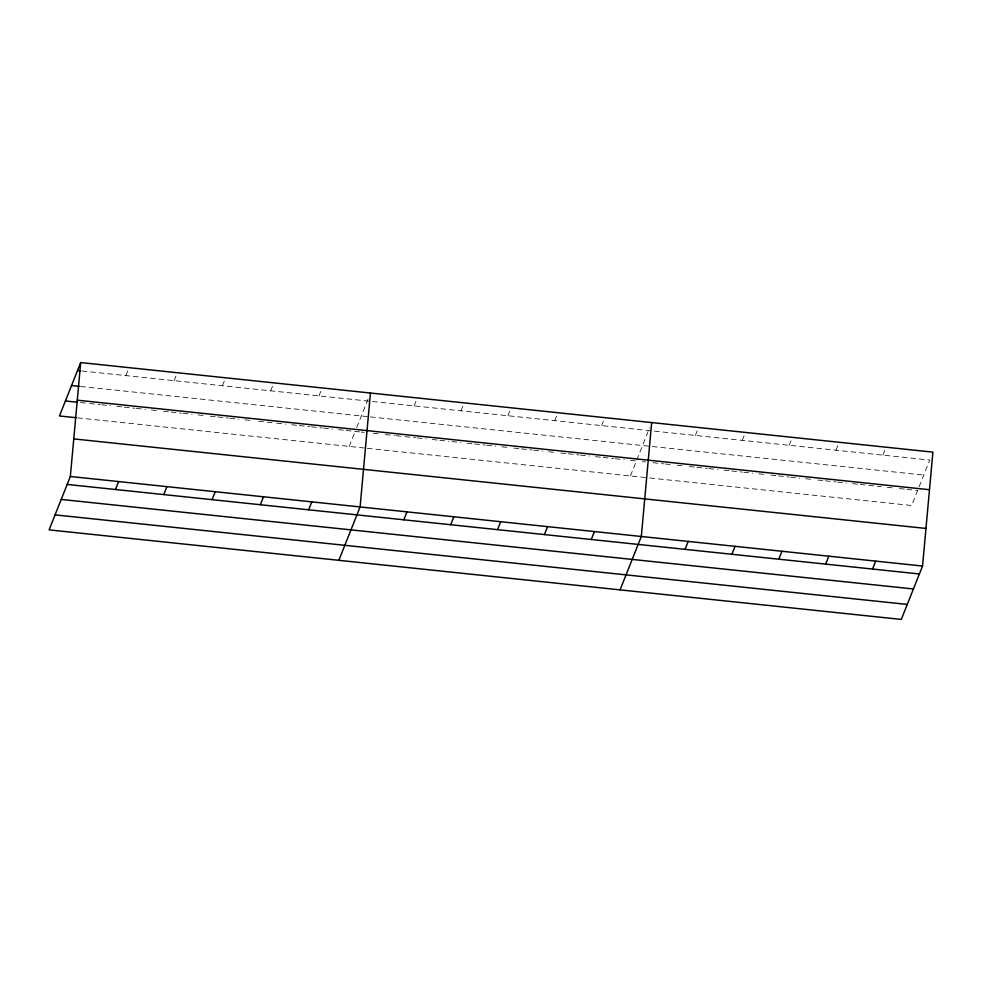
<?xml version="1.0" encoding="UTF-8"?>
<svg xmlns="http://www.w3.org/2000/svg" width="982" height="982" viewBox="0 0 982 982"><rect width="100%" height="100%" fill="white"/><g stroke="black" fill="none" stroke-linecap="round" stroke-linejoin="round"><path stroke-width="0.74" stroke-dasharray="4.91 3.68" d="M125.831 375.59L128.986 367.661M174.121 380.672L177.276 372.73M222.411 385.742L225.578 377.8M270.701 390.811L273.868 382.882M318.99 395.893L322.157 387.951M349.199 446.417L355.165 431.417M356.712 427.551L368.336 398.324M414.159 405.885L417.313 397.955M461.024 410.807L464.191 402.878M507.903 415.742L511.057 407.8M554.769 420.664L557.936 412.722M601.647 425.587L604.802 417.645M630.432 475.963L649.568 427.87M695.391 435.431L698.546 427.501M742.257 440.366L745.412 432.424M789.123 445.288L792.29 437.346M836.001 450.21L839.156 442.268M882.867 455.132L886.034 447.203M82.071 371L929.745 460.055L911.652 505.509L648.574 477.866M80.622 386.466L368.876 416.761M370.386 416.92L923.767 475.055M80.512 402.559L88.061 403.344M89.571 403.504L100.127 404.621M101.637 404.78L110.696 405.726M116.735 406.364L122.762 406.99M124.272 407.149L134.841 408.267M136.351 408.426L145.41 409.371M151.437 410.01L157.476 410.648M163.515 411.274L169.555 411.912M171.064 412.072L181.621 413.177M183.131 413.336L192.19 414.294M198.217 414.92L204.256 415.558M210.295 416.196L216.335 416.822M217.844 416.982L228.401 418.099M229.911 418.258L238.97 419.204M245.009 419.842L251.036 420.468M258.585 421.266L275.181 423.009M276.691 423.168L285.75 424.126M291.789 424.752L297.828 425.39M299.338 425.55L309.895 426.654M311.404 426.814L321.973 427.931M323.483 428.078L332.53 429.036M338.569 429.674L344.608 430.3M346.118 430.46L359.707 431.896M361.216 432.055L364.236 432.362M373.307 433.32L379.359 433.958M385.41 434.596L394.482 435.542M395.992 435.701L402.043 436.339M405.063 436.659L415.644 437.763M417.166 437.923L426.237 438.88M432.276 439.519L438.328 440.157M439.838 440.304L448.909 441.262M451.941 441.581L461.012 442.538M467.051 443.164L473.103 443.803M474.613 443.962L485.194 445.079M486.716 445.239L495.787 446.184M501.827 446.822L507.878 447.461M513.93 448.099L519.969 448.725M521.491 448.884L532.072 450.002M533.582 450.161L542.653 451.119M548.705 451.745L554.744 452.383M560.796 453.021L566.847 453.659M568.357 453.819L578.938 454.924M580.448 455.083L589.531 456.041M595.571 456.679L601.622 457.305M603.132 457.465L613.713 458.582M615.223 458.741L624.307 459.686M630.346 460.325L636.397 460.963M642.449 461.601L645.469 461.921M653.03 462.706L663.611 463.823M665.121 463.983L671.172 464.621M677.224 465.247L683.263 465.885M689.315 466.524L695.366 467.162M696.876 467.322L707.457 468.426M708.967 468.586L718.038 469.543M724.09 470.182L730.142 470.808M731.651 470.967L742.232 472.084M743.742 472.244L752.813 473.189M758.865 473.827L764.917 474.466M770.956 475.104L777.008 475.742M778.517 475.902L789.111 477.007M790.62 477.166L799.692 478.124M805.743 478.75L811.783 479.388M817.834 480.026L823.886 480.664M825.396 480.824L835.977 481.929M837.486 482.088L846.558 483.046M852.609 483.684L858.661 484.31M860.171 484.47L881.333 486.704M887.384 487.33L893.436 487.968M899.475 488.606L905.527 489.245M907.037 489.404L917.618 490.509M77.566 417.866L365.832 448.16M367.342 448.32L647.064 477.706"/><path stroke-width="1.47" d="M70.348 476.491L80.696 362.579L932.9 452.125L922.552 566.037L901.304 619.421L49.1 529.875L70.348 476.491L922.552 566.037M370.447 393.021L360.099 506.933L338.851 560.317M651.667 422.579L641.32 536.479L620.072 589.875M80.696 362.579L59.448 415.963L76.056 417.706M115.483 489.502L118.638 481.561M163.773 494.572L166.928 486.642M212.063 499.654L215.218 491.712M260.353 504.723L263.507 496.782M308.643 509.805L311.797 501.863M403.811 519.797L406.965 511.855M450.677 524.719L453.831 516.79M497.543 529.642L500.71 521.712M544.421 534.576L547.575 526.634M591.287 539.499L594.454 531.557M685.031 549.343L688.198 541.413M731.909 554.265L735.064 546.336M778.775 559.2L781.93 551.258M825.641 564.122L828.808 556.18M872.519 569.044L875.674 561.103M77.541 370.521L80.561 370.84M71.576 385.521L79.112 386.307M77.283 400.177L929.488 489.711M65.426 400.975L77.492 402.239M73.76 438.905L925.965 528.439M67.181 484.433L919.385 573.967M61.215 499.433L913.42 588.967M55.066 514.875L907.27 604.421"/></g></svg>
